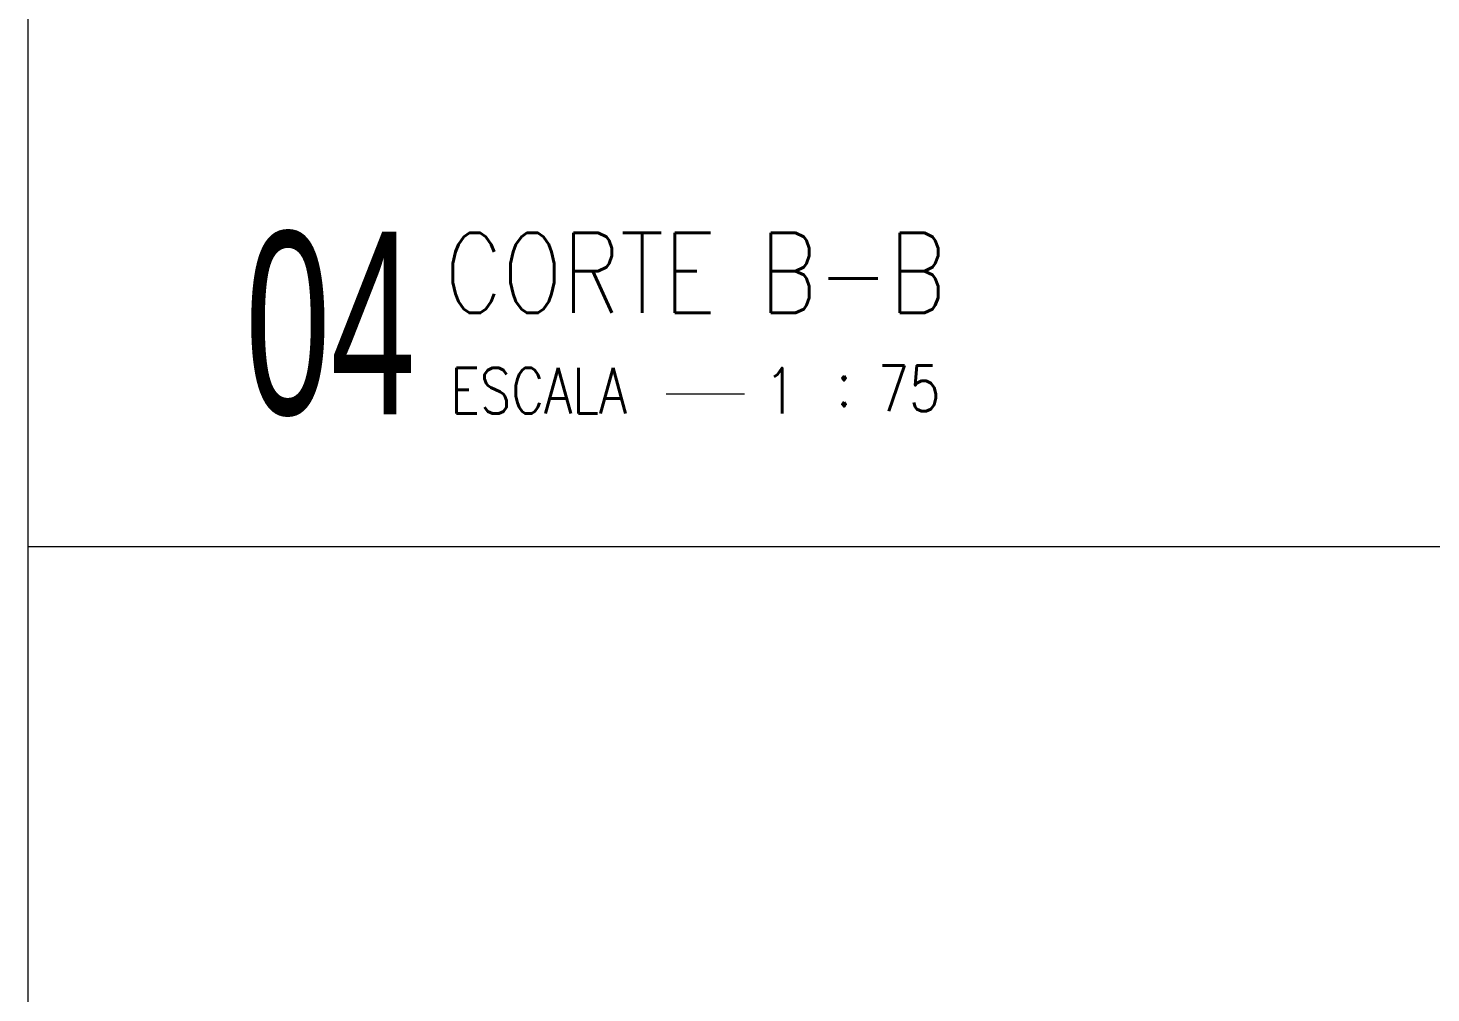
# Model space of a CAD drawing. Header units: millimetres. Extents: x 4595 to 4915, y 2085 to 2243.
# Drawn here: x 4652.58 to 4660.54, y 2166.39 to 2171.87 of the extents above; entities that cross this region are included whole.
import ezdxf
from ezdxf.enums import TextEntityAlignment as Align

# ---------------------------------------------------------------- set-up
doc = ezdxf.new("R2010")
doc.units = ezdxf.units.MM
doc.header["$LTSCALE"] = 0.8
for name, color, linetype, lineweight in [('E-TXT-G', 3, 'Continuous', 30), ('E-TXT-W', 7, 'Continuous', 15), ('E-TXT-Y', 2, 'Continuous', 40)]:
    doc.layers.add(name, color=color, linetype=linetype, lineweight=lineweight)
doc.layers.add('TEXTO0', color=7, linetype='Continuous')
doc.styles.add('REG140', font='romans.shx', dxfattribs={"width": 0.8, "height": 0.35})
doc.styles.add('REG80', font='romans.shx', dxfattribs={"width": 0.8, "height": 0.1})
doc.styles.add('SANSSERIF', font='sas_____.pfb', dxfattribs={"height": 1})
doc.styles.add('SANSSERIF2', font='sanssb__.ttf', dxfattribs={"width": 0.8})

# ---------------------------------------------------------------- blocks, each defined once
blk = doc.blocks.new('IND_DES')
at = {"layer": 'E-TXT-W'}
blk.add_line((0.0269, -0.2428), (0.1984, -0.2428), dxfattribs=at)
at = {"layer": 'E-TXT-G', "style": 'REG80', "width": 0.8}
for s, p in [('ESCALA', (-0.4463, -0.2864)), ('1', (0.2426, -0.2864)), (':', (0.3988, -0.2706))]:
    blk.add_text(s, height=0.1, dxfattribs=at).set_placement(p)
blk.add_attdef('ESCALA', (0.4897, -0.2812), '', height=0.1, dxfattribs=at)
at = {"layer": 'E-TXT-W', "style": 'SANSSERIF2', "width": 0.6}
blk.add_attdef('00', text='', height=0.4, dxfattribs=at).set_placement((-0.7083, -0.2881), align=Align.CENTER)
at = {"layer": 'E-TXT-Y', "style": 'REG140', "width": 0.8}
for tag, p in [('PROJETO', (-0.4563, 0.1829)), ('DESENHO', (-0.4582, -0.0658))]:
    blk.add_attdef(tag, p, '', height=0.175, dxfattribs=at)

msp = doc.modelspace()

# ---------------------------------------------------------------- linework, layer by layer
at = {"layer": 'TEXTO0', "color": 0, "linetype": 'ByBlock', "lineweight": 13}
for p, q in [((4652.5846, 2145.1556), (4652.5846, 2178.9978)), ((4652.5846, 2168.9233), (4665.4967, 2168.9233))]:
    msp.add_line(p, q, dxfattribs=at)

# ---------------------------------------------------------------- block references
at = {"color": 0, "lineweight": 13}
ref = msp.add_blockref('IND_DES', (4656.1361, 2170.4203), dxfattribs=dict(at, xscale=2.591993519999988, yscale=2.591993519999988, zscale=2.591993519999988))
ref.add_attrib('00', '04', dxfattribs={"layer": 'E-TXT-W', "height": 1.0368, "style": 'SANSSERIF', "width": 0.6}).set_placement((4654.3002, 2169.6735), align=Align.CENTER)
ref.add_attrib('DESENHO', 'CORTE B-B', (4654.9484, 2170.2496), dxfattribs={"layer": 'E-TXT-Y', "height": 0.4536, "style": 'REG140', "width": 0.8})
ref.add_attrib('ESCALA', '75', (4657.4054, 2169.6913), dxfattribs={"layer": 'E-TXT-G', "height": 0.2592, "style": 'REG80', "width": 0.8})

doc.saveas('drawing.dxf')
